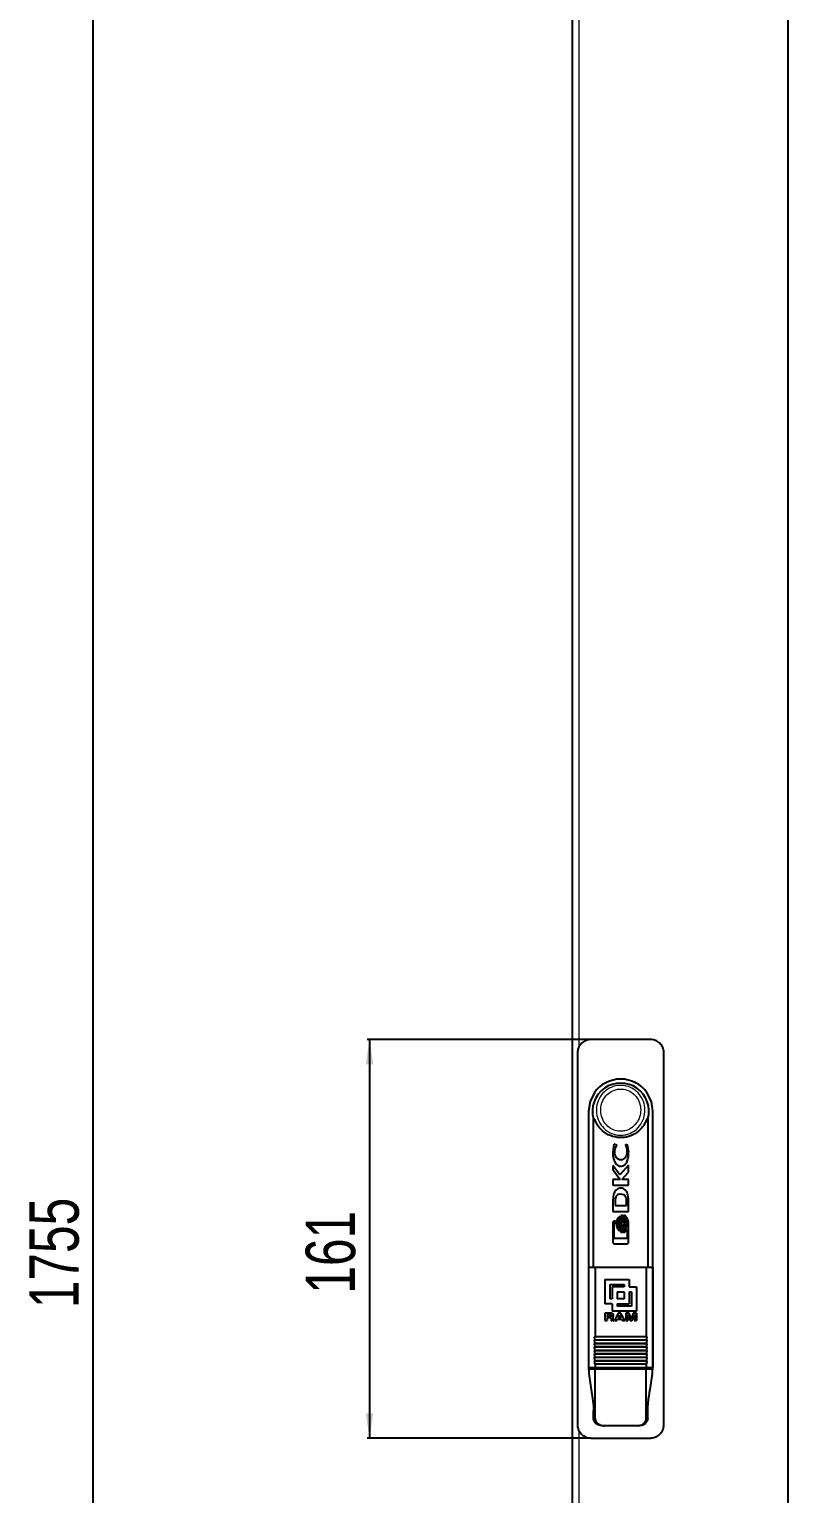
# Model space of a CAD drawing. Header units: millimetres. Extents: x -591 to 1706, y -1269 to 978.
# Drawn here: x -591 to -284, y -205 to 387 of the extents above; entities that cross this region are included whole.
import ezdxf

# ---------------------------------------------------------------- set-up
doc = ezdxf.new("R2010")
doc.units = ezdxf.units.MM
doc.layers.add('FORMAT', color=7, linetype='Continuous')
doc.styles.add('SLDTEXTSTYLE0', font='TXT', dxfattribs={"width": 0.75})
doc.dimstyles.new('SLDDIMSTYLE0', dxfattribs={"dimtxt": 20, "dimasz": 10, "dimexe": 0, "dimexo": 0.0625, "dimgap": 5, "dimtad": 2, "dimdec": 1, "dimrnd": 1e-09, "dimzin": 12, "dimdsep": 46, "dimtxsty": 'SLDTEXTSTYLE0', "dimsah": 1, "dimcen": 0.09, "dimadec": 0, "dimazin": 3, "dimtfac": 1, "dimtofl": 0, "dimtmove": 0, "dimatfit": 3, "dimfxl": 0, "dimfrac": 2, "dimtolj": 1, "dimtzin": 12, "dimarcsym": 0})

# ---------------------------------------------------------------- blocks, each defined once
blk = doc.blocks.new('_D_1')
at = {"layer": 'FORMAT'}
for p, q in [((-371.4, 777.36), (-566.09, 777.36)), ((-565.09, -977.64), (-565.09, 777.36)), ((-371.4, -977.64), (-566.09, -977.64))]:
    blk.add_line(p, q, dxfattribs=at)
for points in [[(-565.09, 777.36), (-566.62, 767.36), (-563.55, 767.36)], [(-565.09, -977.64), (-563.55, -967.64), (-566.62, -967.64)]]:
    blk.add_solid(points, dxfattribs=at)
at = {"layer": 'FORMAT', "insert": (-590.87, -129.7), "char_height": 20, "attachment_point": 1, "rotation": 90, "style": 'SLDTEXTSTYLE0'}
blk.add_mtext('1755', dxfattribs=at)
blk = doc.blocks.new('_D_4')
at = {"layer": 'FORMAT'}
for p, q in [((-363.9, -21.14), (-454.39, -21.14)), ((-453.39, -21.14), (-453.39, -182.14)), ((-363.9, -182.14), (-454.39, -182.14))]:
    blk.add_line(p, q, dxfattribs=at)
for points in [[(-453.39, -21.14), (-454.93, -31.14), (-451.86, -31.14)], [(-453.39, -182.14), (-451.86, -172.14), (-454.93, -172.14)]]:
    blk.add_solid(points, dxfattribs=at)
at = {"layer": 'FORMAT', "insert": (-479.18, -123.81), "char_height": 20, "attachment_point": 1, "rotation": 90, "style": 'SLDTEXTSTYLE0'}
blk.add_mtext('161', dxfattribs=at)

msp = doc.modelspace()

# ---------------------------------------------------------------- linework, layer by layer
at = {"color": 7, "linetype": 'Continuous', "lineweight": 25}
for p, q in [((-371.39, -977.64), (-371.39, 777.36)), ((-284.39, 685.36), (-284.39, -885.64)), ((-339.89, -21.14), (-363.89, -21.14)), ((-369.39, -26.64), (-369.39, -176.64)), ((-334.39, -176.64), (-334.39, -26.64)), ((-364.89, -50.14), (-364.89, -112.97)), ((-362.89, -113.14), (-362.89, -53.14)), ((-362.89, -53.14), (-362.89, -53.14)), ((-340.89, -53.14), (-340.89, -113.14)), ((-340.89, -53.14), (-340.89, -53.14)), ((-338.89, -153.14), (-338.89, -50.14)), ((-354.59, -63.47), (-355.12, -66.63)), ((-353.5, -63.84), (-354.59, -63.47)), ((-353.5, -64.14), (-353.5, -63.84)), ((-349.1, -63.87), (-349.91, -63.59)), ((-349.91, -63.59), (-349.91, -63.82)), ((-348.66, -66.65), (-349.1, -63.87)), ((-352.25, -75.81), (-355.03, -72.02)), ((-355.03, -72.02), (-355.03, -73.71)), ((-355.03, -73.71), (-352.08, -77.7)), ((-348.74, -71.93), (-352.25, -75.81)), ((-351.39, -77.7), (-348.74, -74.67)), ((-348.74, -74.67), (-348.74, -71.93)), ((-352.08, -77.7), (-355.03, -77.7)), ((-355.03, -77.7), (-355.03, -79.93)), ((-355.03, -79.93), (-348.74, -79.93)), ((-348.74, -77.7), (-351.39, -77.7)), ((-348.74, -79.93), (-348.74, -77.7)), ((-355.03, -86.33), (-355.03, -90.56)), ((-354.07, -85.67), (-354.16, -86.64)), ((-354.16, -86.64), (-354.16, -88.2)), ((-354.16, -88.2), (-349.52, -88.2)), ((-349.52, -88.2), (-349.52, -86.77)), ((-348.77, -85.5), (-348.95, -83.88)), ((-348.74, -86.5), (-348.77, -85.5)), ((-348.74, -86.53), (-348.74, -86.5)), ((-348.74, -86.55), (-348.74, -86.53)), ((-348.74, -90.56), (-348.74, -86.55)), ((-355.03, -90.56), (-348.74, -90.56)), ((-353.94, -94.5), (-354.37, -94.5)), ((-353.94, -95.29), (-353.94, -94.5)), ((-351.93, -92.79), (-352.16, -92.65)), ((-351.19, -92.27), (-351.86, -92.27)), ((-351.55, -93.19), (-351.79, -92.91)), ((-351.45, -95.57), (-351.17, -94.01)), ((-351.17, -94.01), (-351.4, -93.44)), ((-350.1, -92.27), (-350.79, -92.27)), ((-355.03, -95.15), (-355.03, -102.99)), ((-354.52, -101.53), (-354.52, -95.29)), ((-354.52, -95.29), (-353.94, -95.29)), ((-352.21, -98.46), (-351.95, -98.33)), ((-352.01, -98.93), (-351.34, -98.93)), ((-351.8, -98.21), (-351.55, -97.94)), ((-351.17, -97.14), (-351.45, -95.57)), ((-351.4, -97.7), (-351.17, -97.14)), ((-350.95, -98.93), (-350.25, -98.93)), ((-349.23, -97.85), (-349.23, -101.53)), ((-348.74, -102.99), (-348.74, -95.15)), ((-349.23, -101.53), (-354.52, -101.53)), ((-354.37, -103.64), (-349.4, -103.64)), ((-364.85, -113.14), (-364.85, -153.64)), ((-364.85, -113.14), (-362.23, -113.14)), ((-362.23, -113.14), (-341.55, -113.14)), ((-362.23, -113.14), (-362.23, -141.14)), ((-358.23, -118.14), (-348.47, -118.14)), ((-358.23, -118.14), (-358.23, -127.9)), ((-348.47, -118.14), (-348.47, -121.07)), ((-341.55, -113.14), (-341.55, -141.14)), ((-341.55, -113.14), (-338.92, -113.14)), ((-338.92, -113.14), (-338.92, -153.64)), ((-356.28, -120.1), (-356.28, -125.95)), ((-356.28, -120.1), (-350.42, -120.1)), ((-355.3, -121.07), (-355.3, -125.95)), ((-350.42, -121.07), (-355.3, -121.07)), ((-353.35, -123.02), (-353.35, -125.95)), ((-353.35, -123.02), (-350.42, -123.02)), ((-350.42, -120.1), (-350.42, -121.07)), ((-350.42, -123.02), (-350.42, -125.95)), ((-348.47, -121.07), (-345.54, -121.07)), ((-348.47, -123.02), (-348.47, -127.9)), ((-348.47, -123.02), (-347.5, -123.02)), ((-347.5, -123.02), (-347.5, -128.88)), ((-345.54, -121.07), (-345.54, -130.83)), ((-355.3, -127.9), (-358.23, -127.9)), ((-355.3, -125.95), (-356.28, -125.95)), ((-355.3, -127.9), (-355.3, -130.83)), ((-350.42, -125.95), (-353.35, -125.95)), ((-353.35, -127.9), (-353.35, -128.88)), ((-353.35, -127.9), (-348.47, -127.9)), ((-347.5, -128.88), (-353.35, -128.88)), ((-356.17, -131.71), (-358.23, -131.71)), ((-358.23, -131.71), (-358.23, -134.68)), ((-358.23, -134.68), (-357.35, -134.68)), ((-357.35, -132.2), (-357.35, -133)), ((-357.35, -132.2), (-356.28, -132.2)), ((-356.33, -133), (-357.35, -133)), ((-357.35, -133.5), (-357.35, -134.68)), ((-357.35, -133.5), (-356.43, -133.5)), ((-355.79, -133.98), (-355.78, -134.29)), ((-355.65, -134.68), (-354.69, -134.68)), ((-345.54, -130.83), (-355.3, -130.83)), ((-354.86, -134.24), (-354.88, -133.88)), ((-354.86, -134.24), (-354.86, -134.25)), ((-354.69, -134.58), (-354.69, -134.68)), ((-352.85, -131.71), (-354.38, -134.68)), ((-354.38, -134.68), (-353.45, -134.68)), ((-353.45, -134.68), (-353.17, -134.07)), ((-353.17, -134.07), (-351.5, -134.07)), ((-352.93, -133.57), (-352.34, -132.3)), ((-351.74, -133.57), (-352.93, -133.57)), ((-351.83, -131.71), (-352.85, -131.71)), ((-352.34, -132.3), (-351.74, -133.57)), ((-350.27, -134.68), (-351.83, -131.71)), ((-351.5, -134.07), (-351.2, -134.68)), ((-351.2, -134.68), (-350.27, -134.68)), ((-348.5, -131.71), (-349.82, -131.71)), ((-349.82, -131.71), (-349.82, -134.68)), ((-349.82, -134.68), (-348.98, -134.68)), ((-348.98, -132.28), (-348.98, -134.68)), ((-348.98, -132.28), (-348.1, -134.68)), ((-347.65, -133.97), (-348.5, -131.71)), ((-348.1, -134.68), (-347.19, -134.68)), ((-346.8, -131.71), (-347.65, -133.97)), ((-347.19, -134.68), (-346.31, -132.28)), ((-345.47, -131.71), (-346.8, -131.71)), ((-346.31, -132.28), (-346.31, -134.68)), ((-346.31, -134.68), (-345.47, -134.68)), ((-345.47, -131.71), (-345.47, -134.68)), ((-362.49, -141.24), (-362.28, -141.24)), ((-341.49, -141.24), (-362.28, -141.24)), ((-341.49, -141.24), (-341.29, -141.24)), ((-362.49, -142.64), (-362.28, -142.64)), ((-362.49, -144.04), (-362.28, -144.04)), ((-362.49, -145.44), (-362.28, -145.44)), ((-362.49, -146.84), (-362.28, -146.84)), ((-341.49, -142.64), (-362.28, -142.64)), ((-341.49, -144.04), (-362.28, -144.04)), ((-341.49, -145.44), (-362.28, -145.44)), ((-341.49, -146.84), (-362.28, -146.84)), ((-341.49, -142.64), (-341.29, -142.64)), ((-341.49, -144.04), (-341.29, -144.04)), ((-341.49, -145.44), (-341.29, -145.44)), ((-341.49, -146.84), (-341.29, -146.84)), ((-364.89, -153.14), (-364.85, -154.14)), ((-364.85, -153.64), (-362.23, -153.64)), ((-362.89, -154.14), (-362.89, -153.64)), ((-362.49, -148.24), (-362.28, -148.24)), ((-362.49, -149.64), (-362.28, -149.64)), ((-362.49, -151.04), (-362.28, -151.04)), ((-341.49, -148.24), (-362.28, -148.24)), ((-341.49, -149.64), (-362.28, -149.64)), ((-341.49, -151.04), (-362.28, -151.04)), ((-362.23, -152.35), (-362.23, -153.64)), ((-362.23, -153.64), (-341.55, -153.64)), ((-341.55, -152.35), (-341.55, -153.64)), ((-341.55, -153.64), (-338.92, -153.64)), ((-341.49, -148.24), (-341.29, -148.24)), ((-341.49, -149.64), (-341.29, -149.64)), ((-341.49, -151.04), (-341.29, -151.04)), ((-340.89, -153.64), (-340.89, -154.14)), ((-338.93, -154.14), (-338.89, -153.14)), ((-364.85, -154.14), (-362.23, -154.14)), ((-362.23, -174.14), (-362.23, -154.14)), ((-362.23, -154.14), (-341.55, -154.14)), ((-341.55, -174.14), (-341.55, -154.14)), ((-341.55, -154.14), (-338.92, -154.14)), ((-362.85, -174.14), (-362.85, -171.06)), ((-340.93, -174.14), (-340.93, -171.06)), ((-358.62, -177.14), (-359.55, -177.14)), ((-345.16, -177.14), (-358.62, -177.14)), ((-344.23, -177.14), (-345.16, -177.14)), ((-363.89, -182.14), (-339.89, -182.14))]:
    msp.add_line(p, q, dxfattribs=at)
at = {"color": 8, "linetype": 'Continuous', "lineweight": 18}
for p, q in [((-368.79, 774.76), (-368.79, -24.3)), ((-362.23, -141.14), (-341.55, -141.14)), ((-362.85, -174.14), (-362.23, -174.14)), ((-341.55, -174.14), (-340.93, -174.14)), ((-368.79, -178.99), (-368.79, -975.04))]:
    msp.add_line(p, q, dxfattribs=at)
at = {"color": 7, "linetype": 'Continuous', "lineweight": 25, "flags": 128}
for points in [[(-362.49, -42.61), (-364.27, -46.19), (-364.89, -50.14)], [(-338.89, -50.14), (-339.5, -46.19), (-341.29, -42.61)]]:
    msp.add_lwpolyline(points, dxfattribs=at)
at = {"color": 7, "linetype": 'Continuous', "lineweight": 25}
for radius, start, end in [(11.4, 344.74488, 195.25752), (13, 35.39435, 144.60565)]:
    msp.add_arc((-351.89, -50.14), radius, start, end, dxfattribs=at)
for points, knots in [([(-363.89, -21.14), (-364.51, -21.2), (-365.74, -21.33), (-367.39, -22.27), (-368.64, -23.67), (-369.29, -25.22), (-369.36, -26.24), (-369.39, -26.64)], [0, 0, 0, 0, 0.214694, 0.429388, 0.644082, 0.858775, 1, 1, 1, 1]), ([(-334.39, -26.64), (-334.45, -26.03), (-334.57, -24.79), (-335.52, -23.14), (-336.91, -21.9), (-338.46, -21.24), (-339.48, -21.17), (-339.89, -21.14)], [0, 0, 0, 0, 0.21469, 0.42938, 0.644073, 0.858767, 1, 1, 1, 1]), ([(-340.89, -53.14), (-340.97, -53.29), (-341.06, -53.48), (-341.25, -53.43), (-341.3, -53.36), (-341.33, -53.37), (-341.36, -53.41), (-341.44, -53.55), (-341.7, -54.15), (-342.37, -55.66), (-344.05, -57.82), (-346.9, -59.84), (-350.5, -60.89), (-354.31, -60.73), (-357.85, -59.33), (-360.4, -57.1), (-361.73, -55.03), (-362.21, -53.81), (-362.4, -53.43), (-362.44, -53.38), (-362.46, -53.36), (-362.49, -53.38), (-362.58, -53.45), (-362.74, -53.47), (-362.83, -53.27), (-362.89, -53.14)], [0, 0, 0, 0, 0.060692, 0.080559, 0.084233, 0.085855, 0.088471, 0.091889, 0.103809, 0.149034, 0.239401, 0.348151, 0.458941, 0.571184, 0.683835, 0.795847, 0.869755, 0.906685, 0.910125, 0.912835, 0.914679, 0.916548, 0.924403, 0.955953, 1, 1, 1, 1]), ([(-354.29, -66.57), (-354.26, -66.13), (-354.2, -65.25), (-353.73, -64.51), (-353.5, -64.14)], [0, 0, 0, 0, 0.500963, 1, 1, 1, 1]), ([(-349.91, -63.82), (-349.74, -64.26), (-349.41, -65.15), (-349.37, -66.09), (-349.35, -66.57)], [0, 0, 0, 0, 0.500084, 1, 1, 1, 1]), ([(-355.12, -66.63), (-355.09, -67.22), (-355.04, -68.4), (-354.53, -70.1), (-353.8, -71.42), (-352.97, -72.07), (-352.41, -72.3), (-352.12, -72.32), (-351.97, -72.33)], [0, 0, 0, 0, 0.250282, 0.499393, 0.748791, 0.874699, 0.937286, 1, 1, 1, 1]), ([(-351.82, -69.83), (-352.01, -69.81), (-352.38, -69.78), (-352.89, -69.52), (-353.34, -69.16), (-353.81, -68.57), (-354.21, -67.7), (-354.26, -66.94), (-354.29, -66.57)], [0, 0, 0, 0, 0.124416, 0.248357, 0.373982, 0.500169, 0.7494, 1, 1, 1, 1]), ([(-351.97, -72.33), (-351.66, -72.31), (-351.05, -72.25), (-350.22, -71.79), (-349.61, -71.09), (-349.06, -69.99), (-348.72, -68.48), (-348.68, -67.26), (-348.66, -66.65)], [0, 0, 0, 0, 0.125262, 0.250124, 0.375384, 0.500707, 0.750322, 1, 1, 1, 1]), ([(-349.35, -66.57), (-349.38, -66.94), (-349.43, -67.69), (-349.83, -68.57), (-350.29, -69.16), (-350.73, -69.52), (-351.25, -69.78), (-351.63, -69.81), (-351.82, -69.83)], [0, 0, 0, 0, 0.249965, 0.497821, 0.623014, 0.748581, 0.874284, 1, 1, 1, 1]), ([(-354.38, -82.8), (-354.51, -83.07), (-354.77, -83.62), (-354.97, -84.82), (-355.01, -85.73), (-355.03, -86.33)], [0, 0, 0, 0, 0.249362, 0.499672, 1, 1, 1, 1]), ([(-348.95, -83.88), (-349.04, -83.58), (-349.21, -82.99), (-349.73, -82.2), (-350.42, -81.56), (-351.27, -81.16), (-352.22, -81.11), (-353.12, -81.42), (-353.85, -82.02), (-354.2, -82.54), (-354.38, -82.8)], [0, 0, 0, 0, 0.125557, 0.25014, 0.375477, 0.500068, 0.624419, 0.749377, 0.874071, 1, 1, 1, 1]), ([(-351.87, -83.65), (-352.15, -83.65), (-352.58, -83.67), (-353.12, -83.85), (-353.47, -84.09), (-353.72, -84.44), (-353.93, -84.97), (-354.02, -85.39), (-354.07, -85.67)], [0, 0, 0, 0, 0.249432, 0.37514, 0.499356, 0.623458, 0.749245, 1, 1, 1, 1]), ([(-349.52, -86.77), (-349.53, -86.4), (-349.55, -85.65), (-349.75, -84.7), (-350.23, -84.1), (-350.9, -83.7), (-351.48, -83.67), (-351.87, -83.65)], [0, 0, 0, 0, 0.248427, 0.497372, 0.622903, 0.74851, 1, 1, 1, 1]), ([(-354.37, -94.5), (-354.46, -94.51), (-354.63, -94.53), (-354.85, -94.68), (-354.97, -94.85), (-355.03, -95.02), (-355.03, -95.1), (-355.03, -95.15)], [0, 0, 0, 0, 0.249445, 0.498999, 0.74851, 0.873859, 1, 1, 1, 1]), ([(-352.16, -92.65), (-352.29, -92.71), (-352.55, -92.83), (-352.96, -93.25), (-353.31, -93.88), (-353.56, -94.71), (-353.59, -95.28), (-353.61, -95.57)], [0, 0, 0, 0, 0.1246, 0.248977, 0.500405, 0.749333, 1, 1, 1, 1]), ([(-353.1, -95.57), (-353.05, -95.05), (-352.98, -94.27), (-352.52, -93.31), (-352.13, -92.96), (-351.93, -92.79)], [0, 0, 0, 0, 0.4989654, 0.749922, 1, 1, 1, 1]), ([(-351.79, -92.91), (-351.96, -93.09), (-352.3, -93.44), (-352.69, -94.35), (-352.75, -95.08), (-352.79, -95.57)], [0, 0, 0, 0, 0.2501927, 0.5001584, 1, 1, 1, 1]), ([(-352.28, -95.57), (-352.26, -95.14), (-352.22, -94.51), (-351.92, -93.71), (-351.68, -93.37), (-351.55, -93.19)], [0, 0, 0, 0, 0.50146, 0.750257, 1, 1, 1, 1]), ([(-351.4, -93.44), (-351.57, -93.77), (-351.91, -94.44), (-351.94, -95.19), (-351.96, -95.57)], [0, 0, 0, 0, 0.498433, 1, 1, 1, 1]), ([(-351.86, -92.27), (-351.73, -92.36), (-351.48, -92.53), (-351.1, -93.03), (-350.64, -94.02), (-350.57, -94.95), (-350.52, -95.57)], [0, 0, 0, 0, 0.1256783, 0.2511395, 0.5015899, 1, 1, 1, 1]), ([(-349.85, -95.57), (-349.89, -94.95), (-349.96, -94.02), (-350.43, -93.04), (-350.8, -92.53), (-351.06, -92.36), (-351.19, -92.27)], [0, 0, 0, 0, 0.496168, 0.747703, 0.874111, 1, 1, 1, 1]), ([(-350.79, -92.27), (-350.67, -92.36), (-350.41, -92.53), (-350.03, -93.03), (-349.57, -94.02), (-349.5, -94.95), (-349.45, -95.57)], [0, 0, 0, 0, 0.125677, 0.251137, 0.501585, 1, 1, 1, 1]), ([(-348.74, -95.15), (-348.77, -94.87), (-348.81, -94.33), (-349.11, -93.56), (-349.43, -92.96), (-349.76, -92.51), (-349.99, -92.35), (-350.1, -92.27)], [0, 0, 0, 0, 0.249822, 0.49931, 0.748741, 0.874879, 1, 1, 1, 1]), ([(-353.61, -95.57), (-353.59, -95.85), (-353.57, -96.41), (-353.33, -97.22), (-352.98, -97.85), (-352.59, -98.26), (-352.34, -98.4), (-352.21, -98.46)], [0, 0, 0, 0, 0.2487307, 0.4973773, 0.750528, 0.8752331, 1, 1, 1, 1]), ([(-351.95, -98.33), (-352.14, -98.15), (-352.53, -97.81), (-352.98, -96.85), (-353.05, -96.08), (-353.1, -95.57)], [0, 0, 0, 0, 0.249575, 0.500842, 1, 1, 1, 1]), ([(-352.79, -95.57), (-352.75, -96.05), (-352.69, -96.78), (-352.3, -97.68), (-351.97, -98.03), (-351.8, -98.21)], [0, 0, 0, 0, 0.499584, 0.749527, 1, 1, 1, 1]), ([(-351.55, -97.94), (-351.67, -97.76), (-351.91, -97.42), (-352.21, -96.62), (-352.25, -95.99), (-352.28, -95.57)], [0, 0, 0, 0, 0.250895, 0.500775, 1, 1, 1, 1]), ([(-350.52, -95.57), (-350.57, -96.21), (-350.64, -97.18), (-351.16, -98.2), (-351.58, -98.71), (-351.87, -98.86), (-352.01, -98.93)], [0, 0, 0, 0, 0.497146, 0.748374, 0.87465, 1, 1, 1, 1]), ([(-351.96, -95.57), (-351.94, -95.94), (-351.91, -96.69), (-351.57, -97.36), (-351.4, -97.7)], [0, 0, 0, 0, 0.501471, 1, 1, 1, 1]), ([(-351.34, -98.93), (-351.2, -98.86), (-350.91, -98.71), (-350.49, -98.2), (-349.97, -97.19), (-349.9, -96.21), (-349.85, -95.57)], [0, 0, 0, 0, 0.125292, 0.251009, 0.501049, 1, 1, 1, 1]), ([(-349.45, -95.57), (-349.5, -96.21), (-349.58, -97.18), (-350.09, -98.2), (-350.51, -98.71), (-350.8, -98.86), (-350.95, -98.93)], [0, 0, 0, 0, 0.497154, 0.74838, 0.874653, 1, 1, 1, 1]), ([(-350.25, -98.93), (-350.14, -98.88), (-349.91, -98.77), (-349.54, -98.41), (-349.35, -98.08), (-349.23, -97.85)], [0, 0, 0, 0, 0.248111, 0.495863, 1, 1, 1, 1]), ([(-355.03, -102.99), (-355.03, -103.04), (-355.03, -103.12), (-354.97, -103.29), (-354.85, -103.47), (-354.63, -103.61), (-354.46, -103.63), (-354.37, -103.64)], [0, 0, 0, 0, 0.125388, 0.250591, 0.500192, 0.749805, 1, 1, 1, 1]), ([(-349.4, -103.64), (-349.32, -103.63), (-349.15, -103.62), (-348.93, -103.47), (-348.8, -103.29), (-348.75, -103.12), (-348.75, -103.04), (-348.74, -102.99)], [0, 0, 0, 0, 0.249437, 0.498997, 0.748516, 0.87386, 1, 1, 1, 1]), ([(-356.43, -133.5), (-356.31, -133.5), (-356.16, -133.5), (-355.98, -133.56), (-355.9, -133.63), (-355.83, -133.73), (-355.8, -133.85), (-355.8, -133.94), (-355.79, -133.98)], [0, 0, 0, 0, 0.362307, 0.499762, 0.603895, 0.707751, 0.888159, 1, 1, 1, 1]), ([(-355.64, -132.6), (-355.64, -132.64), (-355.65, -132.72), (-355.7, -132.82), (-355.79, -132.91), (-356, -132.99), (-356.19, -133), (-356.33, -133)], [0, 0, 0, 0, 0.144848, 0.259554, 0.374146, 0.548842, 1, 1, 1, 1]), ([(-356.28, -132.2), (-356.15, -132.21), (-355.97, -132.21), (-355.77, -132.32), (-355.69, -132.41), (-355.65, -132.5), (-355.64, -132.57), (-355.64, -132.6)], [0, 0, 0, 0, 0.464779, 0.639498, 0.766783, 0.894486, 1, 1, 1, 1]), ([(-354.77, -132.54), (-354.77, -132.45), (-354.79, -132.29), (-354.9, -132.08), (-355.09, -131.91), (-355.51, -131.73), (-355.89, -131.71), (-356.17, -131.71)], [0, 0, 0, 0, 0.149141, 0.264134, 0.378852, 0.560232, 1, 1, 1, 1]), ([(-355.78, -134.29), (-355.78, -134.33), (-355.77, -134.4), (-355.74, -134.52), (-355.7, -134.62), (-355.66, -134.67), (-355.65, -134.68)], [0, 0, 0, 0, 0.2561394, 0.5126978, 0.9190221, 1, 1, 1, 1]), ([(-355.4, -133.24), (-355.29, -133.2), (-355.11, -133.15), (-354.9, -132.98), (-354.79, -132.79), (-354.77, -132.64), (-354.77, -132.55), (-354.77, -132.54)], [0, 0, 0, 0, 0.331473, 0.546481, 0.762526, 0.960277, 1, 1, 1, 1]), ([(-354.88, -133.88), (-354.89, -133.78), (-354.9, -133.62), (-355.01, -133.43), (-355.18, -133.3), (-355.32, -133.26), (-355.4, -133.24)], [0, 0, 0, 0, 0.336422, 0.52346, 0.710673, 1, 1, 1, 1]), ([(-354.69, -134.58), (-354.71, -134.57), (-354.76, -134.55), (-354.82, -134.47), (-354.85, -134.37), (-354.86, -134.29), (-354.86, -134.25)], [0, 0, 0, 0, 0.20263, 0.420406, 0.728008, 1, 1, 1, 1]), ([(-362.23, -142.54), (-362.28, -142.33), (-362.34, -142), (-362.43, -141.57), (-362.47, -141.35), (-362.49, -141.24)], [0, 0, 0, 0, 0.499993, 0.749996, 1, 1, 1, 1]), ([(-362.28, -141.24), (-362.28, -141.24), (-362.26, -141.24), (-362.25, -141.21), (-362.24, -141.18), (-362.23, -141.16), (-362.23, -141.15), (-362.23, -141.14)], [0, 0, 0, 0, 0.295691, 0.568687, 0.759853, 0.951912, 1, 1, 1, 1]), ([(-341.55, -141.14), (-341.54, -141.15), (-341.54, -141.17), (-341.54, -141.2), (-341.53, -141.22), (-341.51, -141.24), (-341.5, -141.24), (-341.49, -141.24)], [0, 0, 0, 0, 0.1717087, 0.3429843, 0.5250053, 0.735802, 1, 1, 1, 1]), ([(-341.29, -141.24), (-341.31, -141.35), (-341.36, -141.62), (-341.45, -142.06), (-341.51, -142.38), (-341.54, -142.54)], [0, 0, 0, 0, 0.249996, 0.624995, 1, 1, 1, 1]), ([(-362.23, -143.94), (-362.28, -143.73), (-362.34, -143.4), (-362.43, -142.97), (-362.47, -142.75), (-362.49, -142.64)], [0, 0, 0, 0, 0.499993, 0.749996, 1, 1, 1, 1]), ([(-362.23, -145.34), (-362.28, -145.13), (-362.34, -144.8), (-362.43, -144.37), (-362.47, -144.15), (-362.49, -144.04)], [0, 0, 0, 0, 0.499993, 0.749996, 1, 1, 1, 1]), ([(-362.23, -146.74), (-362.28, -146.53), (-362.34, -146.2), (-362.43, -145.77), (-362.47, -145.55), (-362.49, -145.44)], [0, 0, 0, 0, 0.499993, 0.749996, 1, 1, 1, 1]), ([(-362.23, -148.14), (-362.28, -147.93), (-362.34, -147.6), (-362.43, -147.17), (-362.47, -146.95), (-362.49, -146.84)], [0, 0, 0, 0, 0.4999933, 0.7499958, 1, 1, 1, 1]), ([(-362.28, -142.64), (-362.28, -142.64), (-362.26, -142.64), (-362.25, -142.61), (-362.24, -142.58), (-362.23, -142.56), (-362.23, -142.55), (-362.23, -142.54)], [0, 0, 0, 0, 0.295691, 0.568687, 0.759853, 0.951912, 1, 1, 1, 1]), ([(-362.28, -144.04), (-362.28, -144.04), (-362.26, -144.04), (-362.25, -144.01), (-362.24, -143.98), (-362.23, -143.96), (-362.23, -143.95), (-362.23, -143.94)], [0, 0, 0, 0, 0.2956914, 0.5686867, 0.7598531, 0.9519121, 1, 1, 1, 1]), ([(-362.28, -145.44), (-362.28, -145.44), (-362.26, -145.44), (-362.25, -145.41), (-362.24, -145.38), (-362.23, -145.36), (-362.23, -145.35), (-362.23, -145.34)], [0, 0, 0, 0, 0.2956914, 0.5686867, 0.7598531, 0.9519121, 1, 1, 1, 1]), ([(-362.28, -146.84), (-362.28, -146.84), (-362.26, -146.84), (-362.25, -146.81), (-362.24, -146.78), (-362.23, -146.76), (-362.23, -146.75), (-362.23, -146.74)], [0, 0, 0, 0, 0.295691, 0.568687, 0.759853, 0.951912, 1, 1, 1, 1]), ([(-341.55, -142.54), (-341.54, -142.55), (-341.54, -142.57), (-341.54, -142.6), (-341.53, -142.62), (-341.51, -142.64), (-341.5, -142.64), (-341.49, -142.64)], [0, 0, 0, 0, 0.171709, 0.342984, 0.525005, 0.735802, 1, 1, 1, 1]), ([(-341.55, -143.94), (-341.54, -143.95), (-341.54, -143.97), (-341.54, -144), (-341.53, -144.02), (-341.51, -144.04), (-341.5, -144.04), (-341.49, -144.04)], [0, 0, 0, 0, 0.1717087, 0.3429843, 0.5250053, 0.735802, 1, 1, 1, 1]), ([(-341.55, -145.34), (-341.54, -145.35), (-341.54, -145.37), (-341.54, -145.4), (-341.53, -145.42), (-341.51, -145.44), (-341.5, -145.44), (-341.49, -145.44)], [0, 0, 0, 0, 0.171709, 0.342984, 0.525005, 0.735802, 1, 1, 1, 1]), ([(-341.55, -146.74), (-341.54, -146.75), (-341.54, -146.77), (-341.54, -146.8), (-341.53, -146.82), (-341.51, -146.84), (-341.5, -146.84), (-341.49, -146.84)], [0, 0, 0, 0, 0.171709, 0.342984, 0.525005, 0.735802, 1, 1, 1, 1]), ([(-341.29, -142.64), (-341.31, -142.75), (-341.36, -143.02), (-341.45, -143.46), (-341.51, -143.78), (-341.54, -143.94)], [0, 0, 0, 0, 0.249996, 0.624995, 1, 1, 1, 1]), ([(-341.29, -144.04), (-341.31, -144.15), (-341.36, -144.42), (-341.45, -144.86), (-341.51, -145.18), (-341.54, -145.34)], [0, 0, 0, 0, 0.249996, 0.624995, 1, 1, 1, 1]), ([(-341.29, -145.44), (-341.31, -145.55), (-341.36, -145.82), (-341.45, -146.26), (-341.51, -146.58), (-341.54, -146.74)], [0, 0, 0, 0, 0.249996, 0.6249953, 1, 1, 1, 1]), ([(-341.29, -146.84), (-341.31, -146.95), (-341.36, -147.22), (-341.45, -147.66), (-341.51, -147.98), (-341.54, -148.14)], [0, 0, 0, 0, 0.249996, 0.624995, 1, 1, 1, 1]), ([(-362.23, -149.54), (-362.28, -149.33), (-362.34, -149), (-362.43, -148.57), (-362.47, -148.35), (-362.49, -148.24)], [0, 0, 0, 0, 0.499993, 0.749996, 1, 1, 1, 1]), ([(-362.23, -150.94), (-362.28, -150.73), (-362.34, -150.4), (-362.43, -149.97), (-362.47, -149.75), (-362.49, -149.64)], [0, 0, 0, 0, 0.499993, 0.749996, 1, 1, 1, 1]), ([(-362.23, -152.34), (-362.28, -152.13), (-362.34, -151.8), (-362.43, -151.37), (-362.47, -151.15), (-362.49, -151.04)], [0, 0, 0, 0, 0.499993, 0.749996, 1, 1, 1, 1]), ([(-362.28, -148.24), (-362.28, -148.24), (-362.26, -148.24), (-362.25, -148.21), (-362.24, -148.18), (-362.23, -148.16), (-362.23, -148.15), (-362.23, -148.14)], [0, 0, 0, 0, 0.295691, 0.568687, 0.759853, 0.951912, 1, 1, 1, 1]), ([(-362.28, -149.64), (-362.28, -149.64), (-362.26, -149.64), (-362.25, -149.61), (-362.24, -149.58), (-362.23, -149.56), (-362.23, -149.55), (-362.23, -149.54)], [0, 0, 0, 0, 0.295691, 0.568687, 0.759853, 0.951912, 1, 1, 1, 1]), ([(-362.28, -151.04), (-362.28, -151.04), (-362.26, -151.04), (-362.25, -151.01), (-362.24, -150.98), (-362.23, -150.96), (-362.23, -150.95), (-362.23, -150.94)], [0, 0, 0, 0, 0.295691, 0.568687, 0.759853, 0.951912, 1, 1, 1, 1]), ([(-341.55, -148.14), (-341.54, -148.15), (-341.54, -148.17), (-341.54, -148.2), (-341.53, -148.22), (-341.51, -148.24), (-341.5, -148.24), (-341.49, -148.24)], [0, 0, 0, 0, 0.171709, 0.342984, 0.525005, 0.735802, 1, 1, 1, 1]), ([(-341.55, -149.54), (-341.54, -149.55), (-341.54, -149.57), (-341.54, -149.6), (-341.53, -149.62), (-341.51, -149.64), (-341.5, -149.64), (-341.49, -149.64)], [0, 0, 0, 0, 0.171709, 0.342984, 0.525005, 0.735802, 1, 1, 1, 1]), ([(-341.55, -150.94), (-341.54, -150.95), (-341.54, -150.97), (-341.54, -151), (-341.53, -151.02), (-341.51, -151.04), (-341.5, -151.04), (-341.49, -151.04)], [0, 0, 0, 0, 0.171709, 0.342984, 0.525005, 0.735802, 1, 1, 1, 1]), ([(-341.29, -148.24), (-341.31, -148.35), (-341.36, -148.62), (-341.45, -149.06), (-341.51, -149.38), (-341.54, -149.54)], [0, 0, 0, 0, 0.249996, 0.624995, 1, 1, 1, 1]), ([(-341.29, -149.64), (-341.31, -149.75), (-341.36, -150.02), (-341.45, -150.46), (-341.51, -150.78), (-341.54, -150.94)], [0, 0, 0, 0, 0.249996, 0.624995, 1, 1, 1, 1]), ([(-341.29, -151.04), (-341.31, -151.15), (-341.36, -151.42), (-341.45, -151.86), (-341.51, -152.18), (-341.54, -152.34)], [0, 0, 0, 0, 0.249996, 0.624995, 1, 1, 1, 1]), ([(-364.85, -154.14), (-364.75, -155.39), (-364.54, -157.88), (-364.12, -160.42), (-363.92, -161.69)], [0, 0, 0, 0, 0.499713, 1, 1, 1, 1]), ([(-339.86, -161.69), (-339.65, -160.42), (-339.24, -157.88), (-339.03, -155.39), (-338.92, -154.14)], [0, 0, 0, 0, 0.499209, 1, 1, 1, 1]), ([(-363.92, -161.69), (-363.73, -162.86), (-363.33, -165.23), (-362.91, -168.44), (-362.86, -170.43), (-362.85, -171.06)], [0, 0, 0, 0, 0.401015, 0.812371, 1, 1, 1, 1]), ([(-340.93, -171.06), (-340.91, -170.39), (-340.88, -169.03), (-340.65, -166.76), (-340.29, -164.29), (-340, -162.56), (-339.86, -161.69)], [0, 0, 0, 0, 0.200882, 0.40717, 0.701581, 1, 1, 1, 1]), ([(-369.39, -176.64), (-369.33, -177.26), (-369.21, -178.5), (-368.26, -180.15), (-366.86, -181.39), (-365.32, -182.05), (-364.29, -182.12), (-363.89, -182.14)], [0, 0, 0, 0, 0.21469, 0.42938, 0.644073, 0.858767, 1, 1, 1, 1]), ([(-359.55, -177.14), (-359.95, -177.11), (-360.76, -177.03), (-361.81, -176.42), (-362.54, -175.55), (-362.82, -174.74), (-362.84, -174.27), (-362.85, -174.14)], [0, 0, 0, 0, 0.244194, 0.488981, 0.716656, 0.923156, 1, 1, 1, 1]), ([(-362.23, -174.14), (-362.2, -174.44), (-362.14, -175.03), (-361.67, -175.83), (-360.96, -176.5), (-359.97, -176.99), (-359.14, -177.14), (-358.67, -177.14), (-358.62, -177.14)], [0, 0, 0, 0, 0.169896, 0.33938, 0.519039, 0.726848, 0.970472, 1, 1, 1, 1]), ([(-345.16, -177.14), (-344.65, -177.1), (-343.74, -177.01), (-342.63, -176.37), (-341.89, -175.55), (-341.58, -174.77), (-341.55, -174.28), (-341.55, -174.14)], [0, 0, 0, 0, 0.292704, 0.526599, 0.722431, 0.919267, 1, 1, 1, 1]), ([(-340.93, -174.14), (-340.96, -174.46), (-341.03, -175.09), (-341.52, -175.94), (-342.26, -176.62), (-343.2, -177.06), (-343.89, -177.12), (-344.23, -177.14)], [0, 0, 0, 0, 0.1918411, 0.383469, 0.5809611, 0.7934617, 1, 1, 1, 1]), ([(-339.89, -182.14), (-339.27, -182.08), (-338.03, -181.96), (-336.39, -181.01), (-335.14, -179.62), (-334.48, -178.07), (-334.42, -177.05), (-334.39, -176.64)], [0, 0, 0, 0, 0.214694, 0.429388, 0.644082, 0.858775, 1, 1, 1, 1])]:
    msp.add_open_spline(points, degree=3, knots=knots, dxfattribs=at)
at = {"color": 8, "linetype": 'Continuous', "lineweight": 18}
for points, knots in [([(-351.89, -59.84), (-352.29, -59.83), (-353.75, -59.77), (-356.22, -58.99), (-358.88, -57.07), (-360.82, -54.33), (-361.81, -51.03), (-361.67, -47.53), (-360.37, -44.27), (-358.08, -41.65), (-355.4, -40.19), (-352.54, -39.57), (-349.63, -39.76), (-346.62, -41.03), (-344.16, -43.22), (-342.51, -46.16), (-341.89, -49.55), (-342.41, -53.03), (-344.06, -56.16), (-346.63, -58.49), (-349.41, -59.68), (-351.2, -59.8), (-351.89, -59.84)], [0, 0, 0, 0, 0.01915, 0.070299, 0.121827, 0.174622, 0.228963, 0.28448, 0.340377, 0.39571, 0.449678, 0.484245, 0.535714, 0.587166, 0.639036, 0.692345, 0.747141, 0.802884, 0.858699, 0.913653, 0.967076, 1, 1, 1, 1]), ([(-351.89, -58.21), (-351.32, -58.17), (-349.84, -58.07), (-347.55, -57.06), (-345.43, -55.08), (-344.07, -52.44), (-343.64, -49.51), (-344.16, -46.64), (-345.51, -44.16), (-347.53, -42.3), (-350.02, -41.22), (-352.43, -41.06), (-354.79, -41.59), (-357, -42.83), (-358.89, -45.05), (-359.95, -47.81), (-360.07, -50.75), (-359.26, -53.54), (-357.67, -55.86), (-355.47, -57.49), (-353.42, -58.15), (-352.22, -58.19), (-351.89, -58.21)], [0, 0, 0, 0, 0.032506, 0.085412, 0.140305, 0.196499, 0.252896, 0.308321, 0.361968, 0.413756, 0.464741, 0.515546, 0.549704, 0.603293, 0.658705, 0.7151, 0.771298, 0.826196, 0.879196, 0.930504, 0.981097, 1, 1, 1, 1])]:
    msp.add_open_spline(points, degree=3, knots=knots, dxfattribs=at)
at = {"color": 7, "linetype": 'Continuous', "lineweight": 25}
for points in [[(-341.55, -142.54), (-344.99, -142.54), (-351.89, -142.54), (-358.78, -142.54), (-362.23, -142.54)], [(-341.55, -143.94), (-344.99, -143.94), (-351.89, -143.94), (-358.78, -143.94), (-362.23, -143.94)], [(-341.55, -145.34), (-344.99, -145.34), (-351.89, -145.34), (-358.78, -145.34), (-362.23, -145.34)], [(-341.55, -146.74), (-344.99, -146.74), (-351.89, -146.74), (-358.78, -146.74), (-362.23, -146.74)], [(-341.55, -148.14), (-344.99, -148.14), (-351.89, -148.14), (-358.78, -148.14), (-362.23, -148.14)], [(-341.55, -149.54), (-344.99, -149.54), (-351.89, -149.54), (-358.78, -149.54), (-362.23, -149.54)], [(-341.55, -150.94), (-344.99, -150.94), (-351.89, -150.94), (-358.78, -150.94), (-362.23, -150.94)], [(-341.54, -152.34), (-344.99, -152.34), (-351.89, -152.34), (-358.78, -152.34), (-362.23, -152.34)]]:
    msp.add_open_spline(points, degree=3, dxfattribs=at)

# ---------------------------------------------------------------- dimensions: what is measured, and where the dimension line sits
at = {"layer": 'FORMAT'}
for base, p1, p2, picture, middle in [((-565.09, 777.36), (-371.39, -977.64), (-371.39, 777.36), '_D_1', (-565.09, -100.14)), ((-453.39, -182.14), (-363.89, -21.14), (-363.89, -182.14), '_D_4', (-453.39, -101.64))]:
    dim = msp.add_linear_dim(base=base, p1=p1, p2=p2, angle=90, dimstyle='SLDDIMSTYLE0', dxfattribs=at)
    dim.commit()
    dim.dimension.update_dxf_attribs({"geometry": picture, "text_midpoint": middle, "dimtype": 160})

doc.saveas('drawing.dxf')
